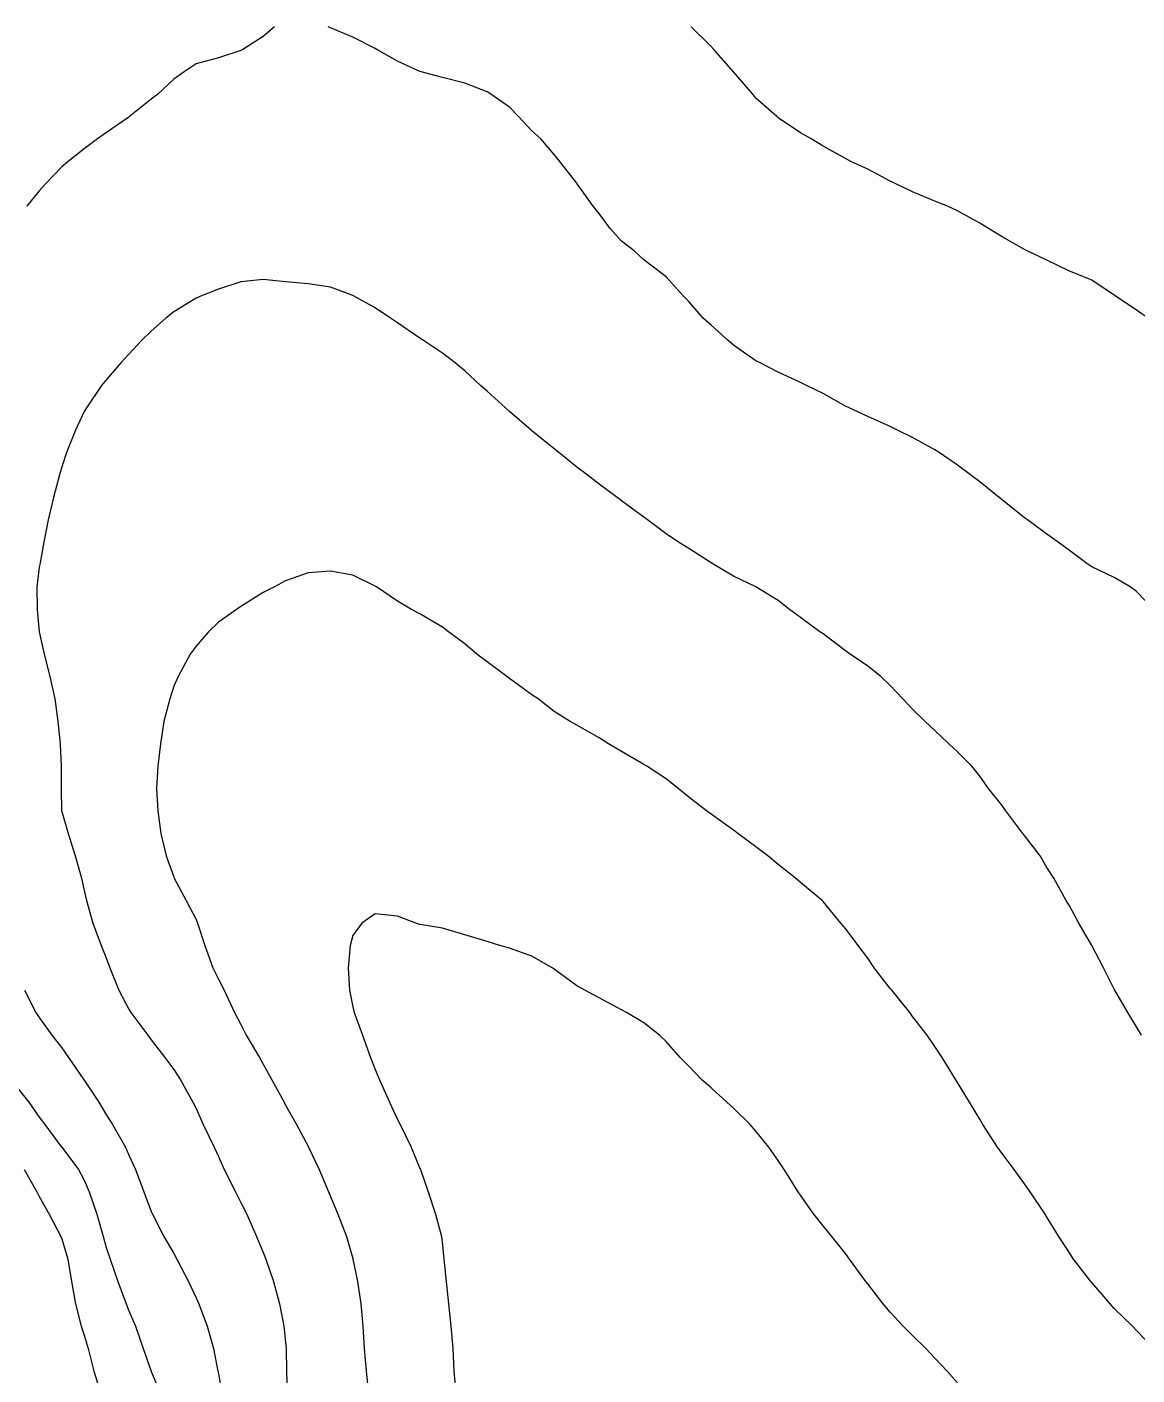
# Model space of a CAD drawing. Extents: x -729 to 771, y -779 to 721.
# Drawn here: x -129 to 34.1, y 523.2 to 721.2 of the extents above; entities that cross this region are included whole.
import ezdxf

# ---------------------------------------------------------------- set-up
doc = ezdxf.new("R2010")
doc.units = 0

msp = doc.modelspace()

# ---------------------------------------------------------------- linework, layer by layer
at = {"layer": 'CONTOURS'}
for points in [[(-92.5711, 721.2038, 376.472), (-94.2482, 719.8234, 376.472), (-97.2264, 717.9143, 376.472), (-97.5377, 717.7383, 376.472), (-100.8272, 716.672, 376.472), (-104.1167, 715.8104, 376.472), (-105.8473, 714.6249, 376.472), (-107.4061, 713.5503, 376.472), (-109.7475, 711.3354, 376.472), (-110.6956, 710.5764, 376.472), (-113.8826, 708.0459, 376.472), (-113.9851, 707.973, 376.472), (-117.2745, 705.6878, 376.472), (-118.6123, 704.7564, 376.472), (-120.564, 703.3203, 376.472), (-122.9282, 701.467, 376.472), (-123.8535, 700.6847, 376.472), (-126.2392, 698.1775, 376.472), (-127.143, 697.1178, 376.472), (-128.9915, 694.888, 376.472)], [(36.5807, 635.6775, 376.472), (34.0412, 638.3086, 376.472), (33.1203, 638.967, 376.472), (30.7518, 640.3725, 376.472), (27.4623, 641.9354, 376.472), (26.9303, 642.2564, 376.472), (24.1728, 644.3211, 376.472), (22.5245, 645.5459, 376.472), (20.8833, 646.7333, 376.472), (18.0068, 648.8354, 376.472), (17.5939, 649.1246, 376.472), (14.3044, 651.7513, 376.472), (13.8403, 652.1249, 376.472), (11.0149, 654.404, 376.472), (9.6498, 655.4143, 376.472), (7.7255, 656.8544, 376.472), (5.0721, 658.7038, 376.472), (4.436, 659.1042, 376.472), (1.1465, 660.9185, 376.472), (-1.0957, 661.9933, 376.472), (-2.143, 662.5151, 376.472), (-5.4324, 664.0198, 376.472), (-8.1819, 665.2828, 376.472), (-8.7219, 665.5371, 376.472), (-12.0114, 667.3612, 376.472), (-14.4508, 668.5722, 376.472), (-15.3009, 669.0033, 376.472), (-18.5903, 670.5208, 376.472), (-21.2661, 671.8617, 376.472), (-21.8798, 672.1985, 376.472), (-25.1693, 674.4655, 376.472), (-25.9682, 675.1512, 376.472), (-28.4588, 677.4085, 376.472), (-29.6178, 678.4407, 376.472), (-31.7482, 680.8901, 376.472), (-32.5747, 681.7301, 376.472), (-35.0377, 684.4974, 376.472), (-35.681, 685.0196, 376.472), (-38.3272, 686.9954, 376.472), (-39.77, 688.3091, 376.472), (-41.6167, 689.725, 376.472), (-43.2661, 691.5985, 376.472), (-44.9061, 693.7901, 376.472), (-45.774, 694.888, 376.472), (-48.1341, 698.1775, 376.472), (-48.1956, 698.2682, 376.472), (-50.6574, 701.467, 376.472), (-51.4851, 702.4981, 376.472), (-53.474, 704.7564, 376.472), (-54.7745, 705.9311, 376.472), (-56.7458, 708.0459, 376.472), (-58.064, 709.4032, 376.472), (-60.8293, 711.3354, 376.472), (-61.3535, 711.6676, 376.472), (-64.643, 712.9461, 376.472), (-67.9324, 713.8033, 376.472), (-71.0304, 714.6249, 376.472), (-71.2219, 714.6781, 376.472), (-74.5114, 716.18, 376.472), (-77.582, 717.9143, 376.472), (-77.8009, 718.0363, 376.472), (-81.0903, 719.6961, 376.472), (-84.3798, 721.0911, 376.472), (-84.6895, 721.2038, 376.472)], [(35.7759, 678.4407, 366.472), (34.0412, 679.5926, 366.472), (30.8997, 681.7301, 366.472), (30.7518, 681.836, 366.472), (27.4623, 684.0233, 366.472), (25.0645, 685.0196, 366.472), (24.1728, 685.3523, 366.472), (20.8833, 686.9446, 366.472), (17.9803, 688.3091, 366.472), (17.5939, 688.5164, 366.472), (14.3044, 690.3689, 366.472), (12.3123, 691.5985, 366.472), (11.0149, 692.3853, 366.472), (7.7255, 694.192, 366.472), (6.2494, 694.888, 366.472), (4.436, 695.6264, 366.472), (1.1465, 697.0073, 366.472), (-1.3105, 698.1775, 366.472), (-2.143, 698.5568, 366.472), (-5.4324, 700.3026, 366.472), (-7.9234, 701.467, 366.472), (-8.7219, 701.8859, 366.472), (-12.0114, 703.7145, 366.472), (-13.7738, 704.7564, 366.472), (-15.3009, 705.6696, 366.472), (-18.5903, 707.8609, 366.472), (-18.8103, 708.0459, 366.472), (-21.8798, 710.7553, 366.472), (-22.3333, 711.3354, 366.472), (-25.1693, 714.6126, 366.472), (-25.1788, 714.6249, 366.472), (-28.0546, 717.9143, 366.472), (-28.4588, 718.3467, 366.472), (-31.3751, 721.2038, 366.472)], [(34.787, 573.1775, 386.472), (34.0412, 574.3775, 386.472), (32.7709, 576.467, 386.472), (30.8454, 579.7564, 386.472), (30.7518, 579.9241, 386.472), (29.1903, 583.0459, 386.472), (27.4675, 586.3354, 386.472), (27.4623, 586.3452, 386.472), (25.5747, 589.6249, 386.472), (24.1728, 592.148, 386.472), (23.7297, 592.9143, 386.472), (21.8987, 596.2038, 386.472), (20.8833, 597.7968, 386.472), (19.8706, 599.4933, 386.472), (17.5939, 602.4669, 386.472), (17.358, 602.7828, 386.472), (14.8645, 606.0722, 386.472), (14.3044, 606.8584, 386.472), (12.3178, 609.3617, 386.472), (11.0149, 611.2057, 386.472), (9.8292, 612.6512, 386.472), (7.7255, 614.7745, 386.472), (6.4862, 615.9407, 386.472), (4.436, 617.8923, 386.472), (2.9896, 619.2301, 386.472), (1.1465, 621.0409, 386.472), (-0.2666, 622.5196, 386.472), (-2.143, 624.5118, 386.472), (-3.5051, 625.8091, 386.472), (-5.4324, 627.3519, 386.472), (-8.0369, 629.0985, 386.472), (-8.7219, 629.5902, 386.472), (-12.0114, 632.0647, 386.472), (-12.4581, 632.388, 386.472), (-15.3009, 634.4689, 386.472), (-16.9483, 635.6775, 386.472), (-18.5903, 636.9796, 386.472), (-21.8624, 638.967, 386.472), (-21.8798, 638.9759, 386.472), (-25.1693, 640.5633, 386.472), (-28.0437, 642.2564, 386.472), (-28.4588, 642.4933, 386.472), (-31.7482, 644.6176, 386.472), (-33.2494, 645.5459, 386.472), (-35.0377, 646.777, 386.472), (-37.7972, 648.8354, 386.472), (-38.3272, 649.2266, 386.472), (-41.6167, 651.6364, 386.472), (-42.27, 652.1249, 386.472), (-44.9061, 654.0864, 386.472), (-46.6445, 655.4143, 386.472), (-48.1956, 656.5677, 386.472), (-50.8063, 658.7038, 386.472), (-51.4851, 659.2534, 386.472), (-54.7745, 661.9041, 386.472), (-54.8802, 661.9933, 386.472), (-58.064, 664.7438, 386.472), (-58.6687, 665.2828, 386.472), (-61.3535, 667.7325, 386.472), (-62.3113, 668.5722, 386.472), (-64.643, 670.7248, 386.472), (-66.0696, 671.8617, 386.472), (-67.9324, 673.281, 386.472), (-70.6938, 675.1512, 386.472), (-71.2219, 675.5084, 386.472), (-74.5114, 677.7581, 386.472), (-75.5418, 678.4407, 386.472), (-77.8009, 679.9402, 386.472), (-80.983, 681.7301, 386.472), (-81.0903, 681.786, 386.472), (-84.3798, 683.0081, 386.472), (-87.6693, 683.4756, 386.472), (-90.9588, 683.7657, 386.472), (-94.2482, 684.1003, 386.472), (-97.5377, 683.7944, 386.472), (-100.8272, 682.7218, 386.472), (-103.3154, 681.7301, 386.472), (-104.1167, 681.3882, 386.472), (-107.4061, 679.357, 386.472), (-108.5791, 678.4407, 386.472), (-110.6956, 676.5159, 386.472), (-112.1561, 675.1512, 386.472), (-113.9851, 673.1756, 386.472), (-115.1887, 671.8617, 386.472), (-117.2745, 669.4472, 386.472), (-117.9916, 668.5722, 386.472), (-120.2197, 665.2828, 386.472), (-120.564, 664.7329, 386.472), (-121.8497, 661.9933, 386.472), (-123.1733, 658.7038, 386.472), (-123.8535, 656.6048, 386.472), (-124.172, 655.4143, 386.472), (-125.0555, 652.1249, 386.472), (-125.8198, 648.8354, 386.472), (-126.4983, 645.5459, 386.472), (-127.089, 642.2564, 386.472), (-127.143, 641.893, 386.472), (-127.487, 638.967, 386.472), (-127.4486, 635.6775, 386.472), (-127.143, 632.3891, 386.472), (-127.1429, 632.388, 386.472), (-126.4293, 629.0985, 386.472), (-125.5786, 625.8091, 386.472), (-124.8567, 622.5196, 386.472), (-124.4077, 619.2301, 386.472), (-124.0621, 615.9407, 386.472), (-123.927, 612.6512, 386.472), (-123.9441, 609.3617, 386.472), (-123.8732, 606.0722, 386.472), (-123.8535, 605.9969, 386.472), (-122.9281, 602.7828, 386.472), (-121.8752, 599.4933, 386.472), (-120.9565, 596.2038, 386.472), (-120.564, 594.4186, 386.472), (-120.2075, 592.9143, 386.472), (-119.2582, 589.6249, 386.472), (-118.0431, 586.3354, 386.472), (-117.2745, 584.3725, 386.472), (-116.7745, 583.0459, 386.472), (-115.442, 579.7564, 386.472), (-113.9851, 576.954, 386.472), (-113.6922, 576.467, 386.472), (-111.2113, 573.1775, 386.472), (-110.6956, 572.4774, 386.472), (-108.6891, 569.888, 386.472), (-107.4061, 568.1149, 386.472), (-106.3946, 566.5985, 386.472), (-104.5755, 563.3091, 386.472), (-104.1167, 562.3669, 386.472), (-103.0739, 560.0196, 386.472), (-101.4583, 556.7301, 386.472), (-100.8272, 555.3342, 386.472), (-99.9827, 553.4407, 386.472), (-98.3313, 550.1512, 386.472), (-97.5377, 548.5993, 386.472), (-96.6808, 546.8617, 386.472), (-95.2568, 543.5722, 386.472), (-94.2482, 541.2343, 386.472), (-93.8638, 540.2828, 386.472), (-92.7284, 536.9933, 386.472), (-91.8401, 533.7038, 386.472), (-91.2008, 530.4143, 386.472), (-90.9588, 528.0263, 386.472), (-90.8751, 527.1249, 386.472), (-90.8198, 523.8354, 386.472), (-90.7561, 520.5459, 386.472)], [(36.6072, 527.1249, 396.472), (34.0412, 529.8005, 396.472), (33.4467, 530.4143, 396.472), (30.7518, 533.0308, 396.472), (30.1833, 533.7038, 396.472), (27.4623, 536.8208, 396.472), (27.3083, 536.9933, 396.472), (24.7743, 540.2828, 396.472), (24.1728, 541.1939, 396.472), (22.6503, 543.5722, 396.472), (20.8833, 546.4426, 396.472), (20.6093, 546.8617, 396.472), (18.4349, 550.1512, 396.472), (17.5939, 551.3237, 396.472), (16.0554, 553.4407, 396.472), (14.3044, 555.7831, 396.472), (13.6388, 556.7301, 396.472), (11.4875, 560.0196, 396.472), (11.0149, 560.8427, 396.472), (9.4905, 563.3091, 396.472), (7.7255, 566.1987, 396.472), (7.4737, 566.5985, 396.472), (5.4968, 569.888, 396.472), (4.436, 571.5062, 396.472), (3.3024, 573.1775, 396.472), (1.1465, 575.9181, 396.472), (0.7478, 576.467, 396.472), (-1.8978, 579.7564, 396.472), (-2.143, 580.0306, 396.472), (-4.4825, 583.0459, 396.472), (-5.4324, 584.4586, 396.472), (-6.8389, 586.3354, 396.472), (-8.7219, 588.822, 396.472), (-9.3855, 589.6249, 396.472), (-12.0114, 592.783, 396.472), (-12.1462, 592.9143, 396.472), (-15.3009, 595.5804, 396.472), (-16.0754, 596.2038, 396.472), (-18.5903, 598.2303, 396.472), (-20.143, 599.4933, 396.472), (-21.8798, 600.7909, 396.472), (-24.5121, 602.7828, 396.472), (-25.1693, 603.2422, 396.472), (-28.4588, 605.5956, 396.472), (-29.1077, 606.0722, 396.472), (-31.7482, 608.0903, 396.472), (-33.2873, 609.3617, 396.472), (-35.0377, 610.799, 396.472), (-37.8867, 612.6512, 396.472), (-38.3272, 612.9222, 396.472), (-41.6167, 614.8321, 396.472), (-43.5125, 615.9407, 396.472), (-44.9061, 616.8007, 396.472), (-48.1956, 618.6538, 396.472), (-49.1577, 619.2301, 396.472), (-51.4851, 620.6731, 396.472), (-53.8743, 622.5196, 396.472), (-54.7745, 623.124, 396.472), (-58.064, 625.5186, 396.472), (-58.4788, 625.8091, 396.472), (-61.3535, 627.9946, 396.472), (-62.8535, 629.0985, 396.472), (-64.643, 630.6407, 396.472), (-67.0431, 632.388, 396.472), (-67.9324, 633.0456, 396.472), (-71.2219, 635.0012, 396.472), (-72.4877, 635.6775, 396.472), (-74.5114, 636.9029, 396.472), (-77.6007, 638.967, 396.472), (-77.8009, 639.1051, 396.472), (-81.0903, 640.7137, 396.472), (-84.3798, 641.2845, 396.472), (-87.6693, 641.0375, 396.472), (-90.9588, 639.8663, 396.472), (-92.6127, 638.967, 396.472), (-94.2482, 638.1573, 396.472), (-97.5377, 636.1164, 396.472), (-98.1632, 635.6775, 396.472), (-100.8272, 633.8245, 396.472), (-102.2855, 632.388, 396.472), (-104.1167, 630.2914, 396.472), (-104.992, 629.0985, 396.472), (-106.7616, 625.8091, 396.472), (-107.4061, 624.4261, 396.472), (-107.9756, 622.5196, 396.472), (-108.8317, 619.2301, 396.472), (-109.3574, 615.9407, 396.472), (-109.7252, 612.6512, 396.472), (-109.9254, 609.3617, 396.472), (-109.738, 606.0722, 396.472), (-109.3099, 602.7828, 396.472), (-108.5314, 599.4933, 396.472), (-107.4061, 596.3834, 396.472), (-107.331, 596.2038, 396.472), (-105.5469, 592.9143, 396.472), (-104.1167, 590.1543, 396.472), (-103.8867, 589.6249, 396.472), (-102.8473, 586.3354, 396.472), (-101.6344, 583.0459, 396.472), (-100.8272, 581.3874, 396.472), (-99.9957, 579.7564, 396.472), (-98.4458, 576.467, 396.472), (-97.5377, 574.7329, 396.472), (-96.7638, 573.1775, 396.472), (-94.7945, 569.888, 396.472), (-94.2482, 568.8935, 396.472), (-92.9639, 566.5985, 396.472), (-91.1974, 563.3091, 396.472), (-90.9588, 562.8737, 396.472), (-89.3587, 560.0196, 396.472), (-87.6693, 556.8621, 396.472), (-87.6027, 556.7301, 396.472), (-86.0553, 553.4407, 396.472), (-84.6496, 550.1512, 396.472), (-84.3798, 549.4684, 396.472), (-83.3017, 546.8617, 396.472), (-82.0115, 543.5722, 396.472), (-81.0903, 540.3726, 396.472), (-81.0658, 540.2828, 396.472), (-80.3776, 536.9933, 396.472), (-79.891, 533.7038, 396.472), (-79.6, 530.4143, 396.472), (-79.4295, 527.1249, 396.472), (-79.1473, 523.8354, 396.472), (-78.7885, 520.5459, 396.472)], [(7.7255, 522.1207, 406.472), (6.2232, 523.8354, 406.472), (4.436, 525.7159, 406.472), (3.0706, 527.1249, 406.472), (1.1465, 529.0559, 406.472), (-0.2489, 530.4143, 406.472), (-2.143, 532.4745, 406.472), (-3.1907, 533.7038, 406.472), (-5.4324, 536.6402, 406.472), (-5.6999, 536.9933, 406.472), (-8.1369, 540.2828, 406.472), (-8.7219, 541.0721, 406.472), (-10.7324, 543.5722, 406.472), (-12.0114, 545.166, 406.472), (-13.3609, 546.8617, 406.472), (-15.3009, 549.6564, 406.472), (-15.645, 550.1512, 406.472), (-17.726, 553.4407, 406.472), (-18.5903, 554.7323, 406.472), (-19.9514, 556.7301, 406.472), (-21.8798, 559.0805, 406.472), (-22.7252, 560.0196, 406.472), (-25.1693, 562.447, 406.472), (-26.1434, 563.3091, 406.472), (-28.4588, 565.4274, 406.472), (-29.8044, 566.5985, 406.472), (-31.7482, 568.5788, 406.472), (-32.9771, 569.888, 406.472), (-35.0377, 572.2405, 406.472), (-36.0241, 573.1775, 406.472), (-38.3272, 574.9455, 406.472), (-40.897, 576.467, 406.472), (-41.6167, 576.8881, 406.472), (-44.9061, 578.6203, 406.472), (-46.9962, 579.7564, 406.472), (-48.1956, 580.4206, 406.472), (-51.4851, 582.8468, 406.472), (-51.7961, 583.0459, 406.472), (-54.7745, 584.7489, 406.472), (-58.064, 585.9095, 406.472), (-59.4934, 586.3354, 406.472), (-61.3535, 586.8891, 406.472), (-64.643, 587.8913, 406.472), (-67.9324, 588.8439, 406.472), (-71.2219, 589.4267, 406.472), (-71.8542, 589.6249, 406.472), (-74.5114, 590.6096, 406.472), (-77.8009, 590.9702, 406.472), (-79.7478, 589.6249, 406.472), (-81.0903, 587.8111, 406.472), (-81.461, 586.3354, 406.472), (-81.7489, 583.0459, 406.472), (-81.5744, 579.7564, 406.472), (-81.0903, 577.3116, 406.472), (-80.9045, 576.467, 406.472), (-79.6838, 573.1775, 406.472), (-78.4847, 569.888, 406.472), (-77.8009, 568.122, 406.472), (-77.1674, 566.5985, 406.472), (-75.722, 563.3091, 406.472), (-74.5114, 560.7565, 406.472), (-74.1419, 560.0196, 406.472), (-72.5052, 556.7301, 406.472), (-71.2219, 553.5959, 406.472), (-71.1653, 553.4407, 406.472), (-70.0182, 550.1512, 406.472), (-68.9581, 546.8617, 406.472), (-68.0611, 543.5722, 406.472), (-67.9324, 542.3017, 406.472), (-67.727, 540.2828, 406.472), (-67.3929, 536.9933, 406.472), (-67.0442, 533.7038, 406.472), (-66.6803, 530.4143, 406.472), (-66.4161, 527.1249, 406.472), (-66.2588, 523.8354, 406.472), (-65.946, 520.5459, 406.472)], [(-129.3091, 579.7564, 376.472), (-127.6513, 576.467, 376.472), (-127.143, 575.7428, 376.472), (-125.3193, 573.1775, 376.472), (-123.8535, 571.2704, 376.472), (-122.8738, 569.888, 376.472), (-120.6126, 566.5985, 376.472), (-120.564, 566.5276, 376.472), (-118.4191, 563.3091, 376.472), (-117.2745, 561.3984, 376.472), (-116.3939, 560.0196, 376.472), (-114.4977, 556.7301, 376.472), (-113.9851, 555.53, 376.472), (-113.0149, 553.4407, 376.472), (-111.771, 550.1512, 376.472), (-110.6956, 547.2612, 376.472), (-110.5158, 546.8617, 376.472), (-108.8436, 543.5722, 376.472), (-107.4061, 541.0879, 376.472), (-106.9602, 540.2828, 376.472), (-105.2231, 536.9933, 376.472), (-104.1167, 534.6064, 376.472), (-103.7204, 533.7038, 376.472), (-102.4701, 530.4143, 376.472), (-101.5538, 527.1249, 376.472), (-100.9036, 523.8354, 376.472), (-100.8272, 523.4248, 376.472), (-100.32, 520.5459, 376.472)], [(-130.4324, 565.5061, 366.472), (-128.693, 563.3091, 366.472), (-127.143, 561.1094, 366.472), (-126.3353, 560.0196, 366.472), (-123.886, 556.7301, 366.472), (-123.8535, 556.6874, 366.472), (-121.4067, 553.4407, 366.472), (-120.564, 551.8653, 366.472), (-119.8112, 550.1512, 366.472), (-118.6981, 546.8617, 366.472), (-117.7479, 543.5722, 366.472), (-117.2745, 541.8447, 366.472), (-116.7311, 540.2828, 366.472), (-115.5976, 536.9933, 366.472), (-114.3603, 533.7038, 366.472), (-113.9851, 532.665, 366.472), (-112.9902, 530.4143, 366.472), (-111.8626, 527.1249, 366.472), (-110.7259, 523.8354, 366.472), (-110.6956, 523.7657, 366.472), (-109.3376, 520.5459, 366.472)], [(-129.3633, 553.4407, 356.472), (-127.5102, 550.1512, 356.472), (-127.143, 549.4804, 356.472), (-125.6994, 546.8617, 356.472), (-123.9728, 543.5722, 356.472), (-123.8535, 543.2468, 356.472), (-122.9761, 540.2828, 356.472), (-122.4118, 536.9933, 356.472), (-121.8215, 533.7038, 356.472), (-120.9969, 530.4143, 356.472), (-120.564, 529.1054, 356.472), (-119.9635, 527.1249, 356.472), (-119.142, 523.8354, 356.472), (-118.1251, 520.5459, 356.472)]]:
    msp.add_polyline3d(points, dxfattribs=at)

doc.saveas('drawing.dxf')
